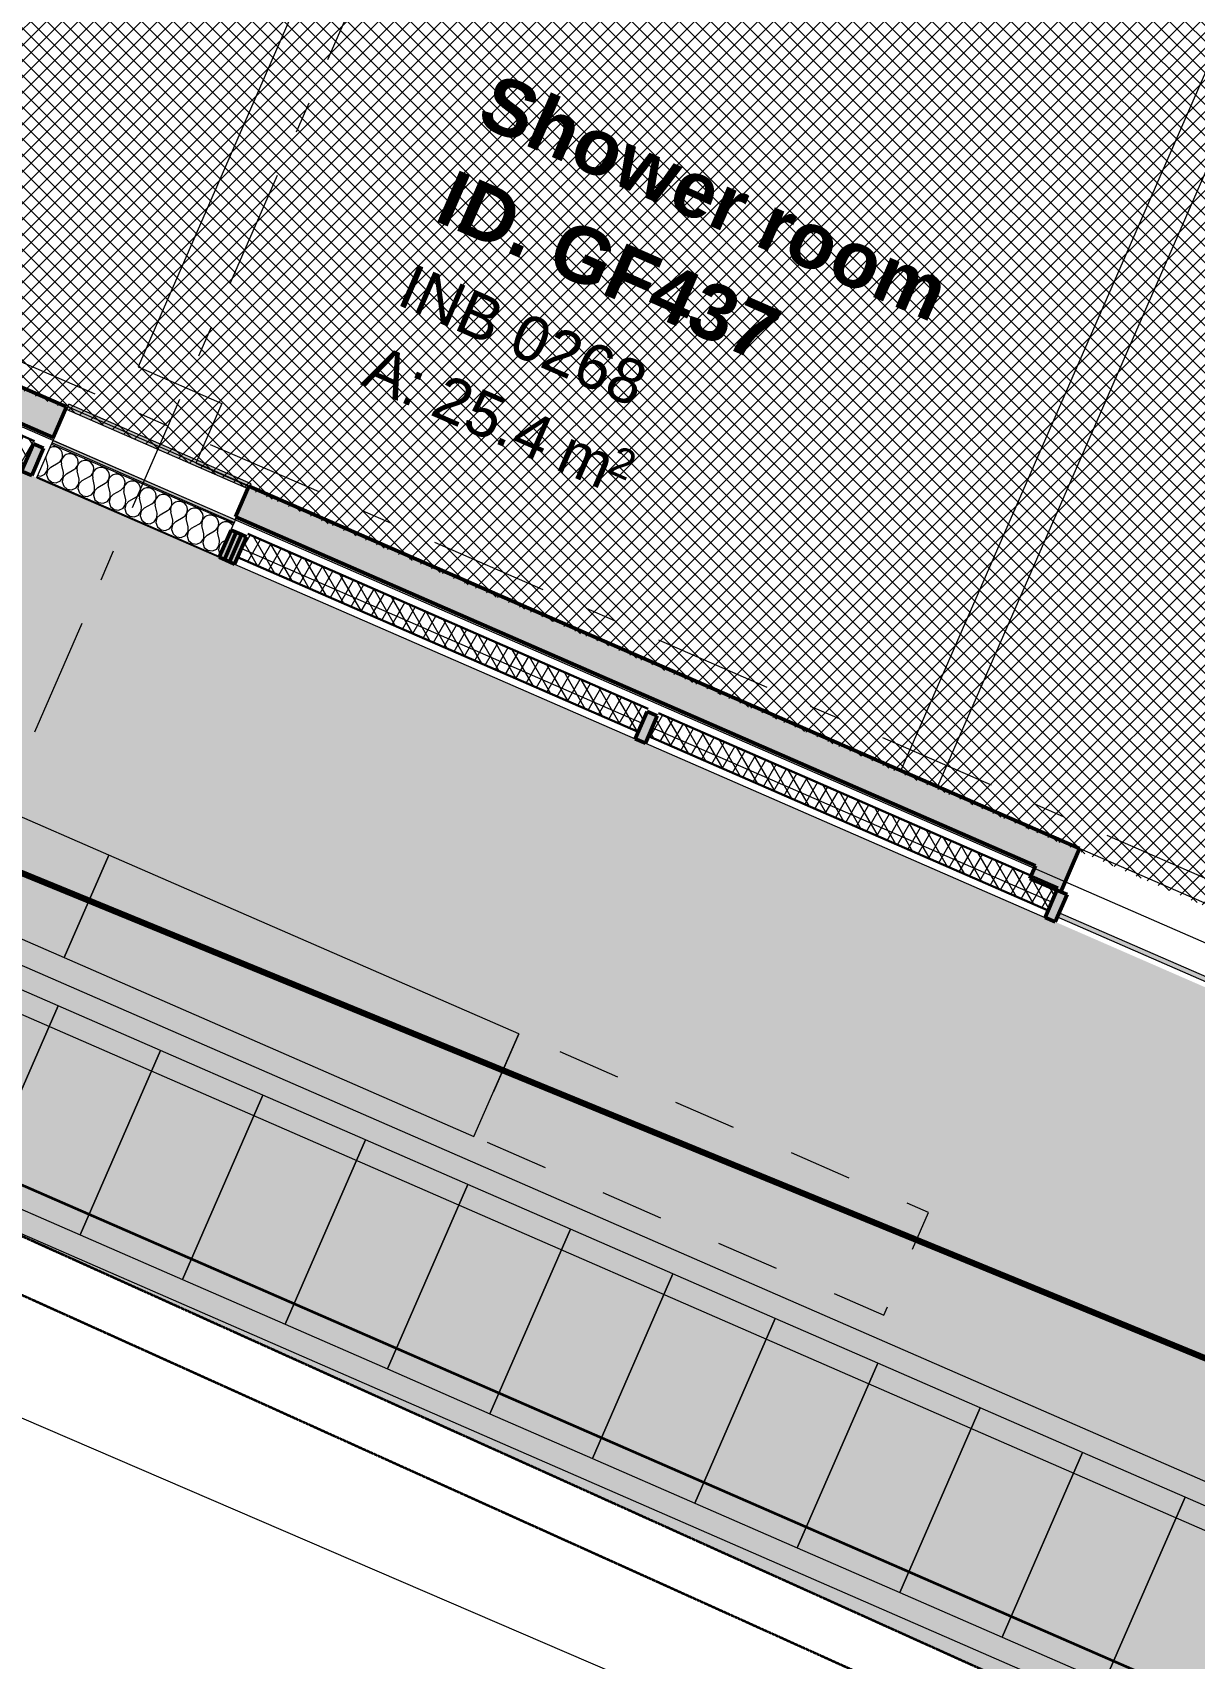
# Model space of a CAD drawing. Header units: millimetres. Extents: x -99530 to 1067232, y -97212 to 137997.
# Drawn here: x 52050 to 57248, y -28184 to -20911 of the extents above; entities that cross this region are included whole.
import ezdxf
from ezdxf.enums import TextEntityAlignment as Align

# ---------------------------------------------------------------- set-up
doc = ezdxf.new("R2010")
doc.units = ezdxf.units.MM
doc.header["$MEASUREMENT"] = 0
for name, pattern in [('Dashed', [564.444447, 282.222223, -282.222223]), ('Double Dashed', [1093.611073, 529.166651, -211.666656, 141.111112, -211.666656]), ('HIDDEN2', [0.375, 0.25, -0.125])]:
    doc.linetypes.add(name, pattern=pattern)
for name, color, linetype in [('A-15-MG_Structural_Grid', 7, 'Continuous'), ('A-20-M_Hard_Landscape', 7, 'Continuous'), ('New_A-05-M_Gross_Int_Siemens', 7, 'Continuous'), ('New_A-05-M_Gross_Int_WC_s', 7, 'Continuous'), ('New_A-15-MG_Structural_Grid', 7, 'Continuous'), ('New_A-20-M_Hard_Landscape', 7, 'Continuous'), ('New_A-25-M_Curtain_Wall', 7, 'Continuous'), ('New_A-25-M_Wall_Ext', 7, 'Continuous'), ('New_A-25-M_Wall_Int', 7, 'Continuous'), ('New_A-40-M_Soft_Landscaping_P2', 7, 'Continuous'), ('New_ArchiCAD Doors', 7, 'Continuous')]:
    doc.layers.add(name, color=color, linetype=linetype)
for name, color, linetype, lineweight, true_color in [('A-15-MG_Structural_Grid_Pen_No__163', 7, 'Continuous', 0, 0x750077), ('A-20-M_Hard_Landscape-Phase 1_Pen_No__211', 7, 'Continuous', 13, 0xebf6ff), ('A-20-M_Hard_Landscape-Phase 1_Pen_No__248', 7, 'Continuous', 158, 0xe8dc01), ('A-25-M_Wall_Int_Pen_No__102', 7, 'Continuous', 15, 0xcccccc), ('A-95-M-SFS_Edge_Pen_No__252', 7, 'Continuous', 13, 0xe8e8e8), ('New_A-05-M_Gross_Int_Siemens_Pen_No__74', 7, 'Continuous', 20, 0x606060), ('New_A-05-M_Gross_Int_WC_s_Pen_No__74', 7, 'Continuous', 20, 0x606060), ('New_A-20-M_Hard_Landscape-Phase 1_Pen_No__102', 7, 'Continuous', 15, 0xcccccc), ('New_A-20-M_Hard_Landscape_Pen_No__53', 7, 'Continuous', 35, 0x444444), ('New_A-25-M_Curtain_Wall_Pen_No__144', 7, 'Continuous', 0, 0xc8c8c8), ('New_A-25-M_Curtain_Wall_Pen_No__165', 7, 'Continuous', 0, 0x006060), ('New_A-25-M_Curtain_Wall_Pen_No__27', 7, 'Continuous', 50, 0x2a2a2a), ('New_A-25-M_Curtain_Wall_Pen_No__43', 7, 'Continuous', 30, 0x444444), ('New_A-25-M_Wall_Ext_Pen_No__107', 7, 'Continuous', 15, 0xa6a6a6), ('New_A-25-M_Wall_Ext_Pen_No__147', 7, 'Continuous', 0, 0x606060), ('New_A-25-M_Wall_Ext_Pen_No__63', 7, 'Continuous', 20, 0x606060), ('New_A-25-M_Wall_Int_Pen_No__27', 7, 'Continuous', 50, 0x2a2a2a), ('New_A-25-M_Wall_Int_Pen_No__81', 7, 'Continuous', 20, 0x6a6a6a), ('New_ArchiCAD Doors_Pen_No__103', 7, 'Continuous', 15, 0xa6a6a6), ('New_ArchiCAD Doors_Pen_No__23', 7, 'Continuous', 30, 0x2a2a2a)]:
    doc.layers.add(name, color=color, linetype=linetype, lineweight=lineweight, true_color=true_color)
for name, color, linetype, lineweight in [('A-20-M_Hard_Landscape-Phase 1_Pen_No__1', 7, 'Continuous', 13), ('A-20-M_Hard_Landscape-Phase 1_Pen_No__121', 255, 'Continuous', 0), ('A-20-M_Hard_Landscape-Phase 1_Pen_No__7', 7, 'Continuous', 35), ('A-20-M_Hard_Landscape_Pen_No__1', 7, 'Continuous', 13), ('New_A-15-MG_Structural_Grid_Pen_No__4', 7, 'Continuous', 20), ('New_A-20-M_Hard_Landscape-Phase 1_Pen_No__1', 7, 'Continuous', 13), ('New_A-25-M_Curtain_Wall_Pen_No__1', 7, 'Continuous', 13), ('New_A-25-M_Wall_Ext_Pen_No__1', 7, 'Continuous', 13), ('New_A-40-M_Soft_Landscaping_P2_Pen_No__150', 7, 'Continuous', 0), ('New_ArchiCAD Doors_Pen_No__1', 7, 'Continuous', 13), ('New_ArchiCAD Doors_Pen_No__3', 7, 'Continuous', 18), ('New_ArchiCAD Zone Stamps_Pen_No__9', 7, 'Continuous', 13)]:
    doc.layers.add(name, color=color, linetype=linetype, lineweight=lineweight)
doc.styles.add('GENERATED_STYLE_1', font='')
doc.styles.add('GENERATED_STYLE_3', font='')
doc.styles.add('GENERATED_STYLE_4', font='')
doc.styles.get('GENERATED_STYLE_1').set_extended_font_data('Arial', bold=True)
doc.styles.get('GENERATED_STYLE_3').set_extended_font_data('Arial')
doc.styles.get('GENERATED_STYLE_4').set_extended_font_data('Swis721 BT')
doc.linetypes.add('GAS_UNDERGROUND', pattern='A,0,[2,EC-MA-00-GF-DR-A-00361 Phase 2 Hub Ground Floor GA-S2-P191.Shx,S=1.746032,R=0,X=0,Y=0],-320,0', length=320)
pattern_1 = [(60, (0, 0), (-43.30127, 25), []), (120, (0, 0), (43.30127, 25), [])]

# ---------------------------------------------------------------- blocks, each defined once
blk = doc.blocks.new('Mesh_3_1', base_point=(47039.7, -26245.5))
at = {"layer": 'New_A-40-M_Soft_Landscaping_P2_Pen_No__150', "linetype": 'Continuous', "flags": 128}
blk.add_lwpolyline([(47039.7, -26245.5), (53914.5, -29243.2), (53116.2, -31074.1), (46241.3, -28076.4)], close=True, dxfattribs=at)
blk = doc.blocks.new('Shutter Rectangular 19')
at = {"layer": 'New_A-25-M_Wall_Ext_Pen_No__63', "linetype": 'Continuous'}
for p, q in [((1950, 75), (0, 75)), ((0, 75), (0, 0)), ((1950, 0), (1950, 75)), ((0, 0), (1950, 0))]:
    blk.add_line(p, q, dxfattribs=at)
blk = doc.blocks.new('Shutter Rectangular 19_4')
at = {"layer": 'New_A-25-M_Wall_Ext_Pen_No__63', "linetype": 'Continuous'}
for p, q in [((1955, 75), (0, 75)), ((0, 75), (0, 0)), ((1955, 0), (1955, 75)), ((0, 0), (1955, 0))]:
    blk.add_line(p, q, dxfattribs=at)
blk = doc.blocks.new('HOT Mechanical Servicing Training_INB 0211_22_1', base_point=(60194, -22304.3))
at = {"layer": 'New_A-05-M_Gross_Int_Siemens_Pen_No__74', "linetype": 'Continuous'}
for p, q in [((59645.1, -16148.2), (56097.9, -24283.1)), ((56097.9, -24283.1), (59782.7, -25889.8))]:
    blk.add_line(p, q, dxfattribs=at)
at = {"layer": 'New_ArchiCAD Zone Stamps_Pen_No__9'}
for tag, height, style, p in [('ROOM_NAME', 250, 'GENERATED_STYLE_1', (58024.9, -20162)), ('zoneNameLine2', 250, 'GENERATED_STYLE_1', (57836.5, -20594.1)), ('ROOM_NUMBER', 200, 'GENERATED_STYLE_3', (57648.1, -21014.8)), ('measuredAreaCode', 200, 'GENERATED_STYLE_3', (57491, -21374.9)), ('ROOM_HOLES_PRM', 200, 'GENERATED_STYLE_3', (57798.4, -21509)), ('DUMMY_649', 200, 'GENERATED_STYLE_3', (58287.8, -21722.4)), ('DUMMY_650', 133.3, 'GENERATED_STYLE_3', (58567.1, -21828.9))]:
    blk.add_attdef(tag, text='', height=height, rotation=336.44041, dxfattribs=dict(at, style=style)).set_placement(p, align=Align.TOP_LEFT)
blk = doc.blocks.new('Shower room_INB 0268_25_1', base_point=(54672.6, -22521.9))
at = {"layer": 'New_A-05-M_Gross_Int_WC_s_Pen_No__74', "linetype": 'Continuous'}
for p, q in [((53417.4, -20354.1), (52522.2, -22407)), ((55934.6, -24213.5), (57476.1, -20678.3)), ((52522.2, -22407), (52896.8, -22570.4)), ((52896.8, -22570.4), (52780.1, -22838)), ((52780.1, -22838), (55934.6, -24213.5))]:
    blk.add_line(p, q, dxfattribs=at)
at = {"layer": 'New_ArchiCAD Zone Stamps_Pen_No__9'}
for tag, height, style, p in [('ROOM_NAME', 250, 'GENERATED_STYLE_1', (54127.8, -21087.9)), ('zoneNameLine2', 250, 'GENERATED_STYLE_1', (53939.4, -21520)), ('ROOM_NUMBER', 200, 'GENERATED_STYLE_3', (53751, -21940.7)), ('measuredAreaCode', 200, 'GENERATED_STYLE_3', (53594, -22300.8)), ('DUMMY_649', 200, 'GENERATED_STYLE_3', (53901.4, -22434.8)), ('DUMMY_650', 200, 'GENERATED_STYLE_3', (54390.7, -22648.2)), ('DUMMY_651', 133.3, 'GENERATED_STYLE_3', (54670, -22754.8))]:
    blk.add_attdef(tag, text='', height=height, rotation=336.44041, dxfattribs=dict(at, style=style)).set_placement(p, align=Align.TOP_LEFT)
blk = doc.blocks.new('Mesh_11_1', base_point=(38476.3, -27090.5))
at = {"layer": 'New_A-20-M_Hard_Landscape_Pen_No__53', "linetype": 'Continuous', "flags": 128}
blk.add_lwpolyline([(38476.3, -27090.5), (40855.5, -28127.9), (42533.2, -24280.4), (53914.5, -29243.2), (51117.7, -35657.3), (53409.3, -36656.6), (56206.1, -30242.5), (63081, -33240.3), (59936.1, -40452.4, 0.120293), (62768.8, -40737.8, 0.15737), (66086.8, -39130, 0.078126), (67217.3, -37647.5), (69310.3, -32902.5), (61088.4, -29317.3), (60827.6, -29915.3), (42605.5, -21969.6), (42885.3, -21327.9), (48200.1, -23645.4), (49082.7, -21621.3), (41987.2, -18527.4), (41187.8, -20360.7), (40975.7, -20847.2), (41163.1, -20928.9)], format="xyb", close=True, dxfattribs=at)
blk = doc.blocks.new('Curtain Wall_3_1')
at = {"layer": 'New_A-25-M_Curtain_Wall', "linetype": 'Continuous', "lineweight": 0, "true_color": 0x000000}
h = blk.add_hatch(dxfattribs=at)
h.set_pattern_fill('Batt_Insulation_0001', color=178, style=0, pattern_type=2)
h.set_pattern_definition(pattern_1)
h.paths.add_polyline_path([(52967.4, -23257.8), (54759.4, -24039.2), (54804.6, -23935.7), (53012.5, -23154.2)])
h = blk.add_hatch(dxfattribs=at)
h.set_pattern_fill('Batt_Insulation_0001', color=178, style=0, pattern_type=2)
h.set_pattern_definition(pattern_1)
h.paths.add_polyline_path([(54805.2, -24059.2), (56592.7, -24838.6), (56637.9, -24735.1), (54850.4, -23955.6)])
at = {"layer": 'New_A-25-M_Curtain_Wall_Pen_No__144', "linetype": 'Continuous'}
for points in [[(52885.2, -23258.5), (52931.1, -23278.5), (52984.2, -23156.6), (52938.4, -23136.6)], [(52954, -23288.5), (53007.1, -23166.6), (52961.3, -23146.6), (52908.1, -23268.5)], [(54791.8, -24089.9), (54845, -23968), (54799.2, -23948), (54746, -24069.9)], [(56625.1, -24889.3), (56678.3, -24767.4), (56632.5, -24747.4), (56579.3, -24869.3)], [(58458.4, -25688.7), (58511.6, -25566.8), (58465.7, -25546.8), (58412.6, -25668.8)], [(59379.6, -26090.4), (59432.8, -25968.5), (59387, -25948.5), (59333.8, -26070.5)], [(59402.6, -26100.4), (59455.7, -25978.5), (59409.9, -25958.5), (59356.7, -26080.4)]]:
    blk.add_hatch(color=256, dxfattribs=at).paths.add_polyline_path(points)
at = {"layer": 'New_A-25-M_Curtain_Wall_Pen_No__165', "linetype": 'Continuous', "lineweight": 0, "true_color": 0x001818}
for points in [[(52913.1, -23244.5), (52922.3, -23248.5), (52930.3, -23230.2), (52921.1, -23226.2)], [(56630.1, -24865.3), (58426.8, -25648.8), (58434.8, -25630.4), (56638.1, -24847)], [(59356, -26032.1), (58471.4, -25646.4), (58463.4, -25664.7), (59348, -26050.5)], [(59401.8, -26052.1), (59392.7, -26048.1), (59384.7, -26066.4), (59393.8, -26070.4)]]:
    blk.add_hatch(color=168, dxfattribs=at).paths.add_polyline_path(points)
at = {"layer": 'New_A-25-M_Curtain_Wall_Pen_No__1', "linetype": 'Continuous'}
for p, q in [((52921.1, -23226.2), (52913.1, -23244.5)), ((52913.1, -23244.5), (52922.3, -23248.5)), ((52930.3, -23230.2), (52921.1, -23226.2)), ((52922.3, -23248.5), (52930.3, -23230.2)), ((56638.1, -24847), (56630.1, -24865.3)), ((56630.1, -24865.3), (58426.8, -25648.8)), ((58434.8, -25630.4), (56638.1, -24847)), ((58426.8, -25648.8), (58434.8, -25630.4)), ((58471.4, -25646.4), (58463.4, -25664.7)), ((58463.4, -25664.7), (59348, -26050.5)), ((59356, -26032.1), (58471.4, -25646.4)), ((59348, -26050.5), (59356, -26032.1)), ((59392.7, -26048.1), (59384.7, -26066.4)), ((59384.7, -26066.4), (59393.8, -26070.4)), ((59401.8, -26052.1), (59392.7, -26048.1)), ((59393.8, -26070.4), (59401.8, -26052.1))]:
    blk.add_line(p, q, dxfattribs=at)
at = {"layer": 'New_A-25-M_Curtain_Wall_Pen_No__27', "linetype": 'Continuous'}
for p, q in [((52938.4, -23136.6), (52885.2, -23258.5)), ((52961.3, -23146.6), (52908.1, -23268.5)), ((52931.1, -23278.5), (52984.2, -23156.6)), ((52984.2, -23156.6), (52938.4, -23136.6)), ((52954, -23288.5), (53007.1, -23166.6)), ((53007.1, -23166.6), (52961.3, -23146.6)), ((52885.2, -23258.5), (52931.1, -23278.5)), ((52908.1, -23268.5), (52954, -23288.5)), ((54799.2, -23948), (54746, -24069.9)), ((54791.8, -24089.9), (54845, -23968)), ((54845, -23968), (54799.2, -23948)), ((54746, -24069.9), (54791.8, -24089.9)), ((56632.5, -24747.4), (56579.3, -24869.3)), ((56625.1, -24889.3), (56678.3, -24767.4)), ((56678.3, -24767.4), (56632.5, -24747.4)), ((56579.3, -24869.3), (56625.1, -24889.3)), ((58465.7, -25546.8), (58412.6, -25668.8)), ((58458.4, -25688.7), (58511.6, -25566.8)), ((58511.6, -25566.8), (58465.7, -25546.8)), ((58412.6, -25668.8), (58458.4, -25688.7)), ((59387, -25948.5), (59333.8, -26070.5)), ((59409.9, -25958.5), (59356.7, -26080.4)), ((59432.8, -25968.5), (59387, -25948.5)), ((59455.7, -25978.5), (59409.9, -25958.5)), ((59379.6, -26090.4), (59432.8, -25968.5)), ((59402.6, -26100.4), (59455.7, -25978.5)), ((59333.8, -26070.5), (59379.6, -26090.4)), ((59356.7, -26080.4), (59402.6, -26100.4))]:
    blk.add_line(p, q, dxfattribs=at)
at = {"layer": 'New_A-25-M_Curtain_Wall_Pen_No__43', "linetype": 'Continuous'}
for p, q in [((53012.5, -23154.2), (54804.6, -23935.7)), ((54759.4, -24039.2), (52967.4, -23257.8)), ((54850.4, -23955.6), (56637.9, -24735.1)), ((56592.7, -24838.6), (54805.2, -24059.2))]:
    blk.add_line(p, q, dxfattribs=at)
blk = doc.blocks.new('Curtain Wall_4_1')
at = {"layer": 'New_A-25-M_Curtain_Wall', "linetype": 'Continuous', "lineweight": 0, "true_color": 0x000000}
h = blk.add_hatch(dxfattribs=at)
h.set_pattern_fill('Batt_Insulation_0001', color=178, style=0, pattern_type=2)
h.set_pattern_definition(pattern_1)
h.paths.add_polyline_path([(48833.3, -21455.2), (50021.3, -21973.2), (50066.4, -21869.6), (48878.5, -21351.6)])
h = blk.add_hatch(dxfattribs=at)
h.set_pattern_fill('Batt_Insulation_0001', color=178, style=0, pattern_type=2)
h.set_pattern_definition(pattern_1)
h.paths.add_polyline_path([(50067.1, -21993.2), (52014, -22842.1), (52059.2, -22738.5), (50112.3, -21889.6)])
at = {"layer": 'New_A-25-M_Curtain_Wall_Pen_No__144', "linetype": 'Continuous'}
for points in [[(46070, -20286.8), (46123.1, -20164.8), (46077.3, -20144.9), (46024.1, -20266.8)], [(48819.9, -21485.9), (48873.1, -21364), (48827.2, -21344), (48774.1, -21465.9)], [(50053.7, -22023.9), (50106.9, -21902), (50061, -21882), (50007.9, -22003.9)], [(52046.5, -22892.8), (52099.7, -22770.9), (52053.8, -22750.9), (52000.7, -22872.8)]]:
    blk.add_hatch(color=256, dxfattribs=at).paths.add_polyline_path(points)
at = {"layer": 'New_ArchiCAD Doors_Pen_No__103', "linetype": 'Continuous'}
for points in [[(46105.3, -20205.6), (46146.6, -20223.6), (46124.6, -20274), (46083.4, -20256.1)], [(48787.5, -21435.2), (48746.2, -21417.2), (48768.2, -21366.8), (48809.4, -21384.8)]]:
    blk.add_hatch(color=256, dxfattribs=at).paths.add_polyline_path(points)
at = {"layer": 'New_A-25-M_Curtain_Wall_Pen_No__27', "linetype": 'Continuous'}
for p, q in [((46077.3, -20144.9), (46024.1, -20266.8)), ((46123.1, -20164.8), (46077.3, -20144.9)), ((46070, -20286.8), (46123.1, -20164.8)), ((46024.1, -20266.8), (46070, -20286.8)), ((48827.2, -21344), (48774.1, -21465.9)), ((48819.9, -21485.9), (48873.1, -21364)), ((48873.1, -21364), (48827.2, -21344)), ((48774.1, -21465.9), (48819.9, -21485.9)), ((50061, -21882), (50007.9, -22003.9)), ((50106.9, -21902), (50061, -21882)), ((50053.7, -22023.9), (50106.9, -21902)), ((50007.9, -22003.9), (50053.7, -22023.9)), ((52053.8, -22750.9), (52000.7, -22872.8)), ((52099.7, -22770.9), (52053.8, -22750.9)), ((52046.5, -22892.8), (52099.7, -22770.9)), ((52000.7, -22872.8), (52046.5, -22892.8))]:
    blk.add_line(p, q, dxfattribs=at)
at = {"layer": 'New_A-25-M_Curtain_Wall_Pen_No__43', "linetype": 'Continuous'}
for p, q in [((48878.5, -21351.6), (50066.4, -21869.6)), ((50021.3, -21973.2), (48833.3, -21455.2)), ((50112.3, -21889.6), (52059.2, -22738.5)), ((52014, -22842.1), (50067.1, -21993.2))]:
    blk.add_line(p, q, dxfattribs=at)
at = {"layer": 'New_ArchiCAD Doors_Pen_No__23', "linetype": 'Continuous'}
for p, q in [((46083.4, -20256.1), (46105.3, -20205.6)), ((46105.3, -20205.6), (46146.6, -20223.6)), ((46124.6, -20274), (45553, -21584.8)), ((46124.6, -20274), (46083.4, -20256.1)), ((46146.6, -20223.6), (46124.6, -20274)), ((48746.2, -21417.2), (46124.6, -20274)), ((46146.6, -20223.6), (48768.2, -21366.8)), ((48746.2, -21417.2), (48768.2, -21366.8)), ((48768.2, -21366.8), (48809.4, -21384.8)), ((48746.2, -21417.2), (48174.6, -22728)), ((48787.5, -21435.2), (48746.2, -21417.2)), ((48809.4, -21384.8), (48787.5, -21435.2))]:
    blk.add_line(p, q, dxfattribs=at)
at = {"layer": 'New_ArchiCAD Doors_Pen_No__3', "linetype": 'Continuous'}
for centre, start, end in [((46124.6, -20274), 246.44043, 336.44043), ((48746.2, -21417.2), 156.44043, 246.44043)]:
    blk.add_arc(centre, 1430, start, end, dxfattribs=at)
blk = doc.blocks.new('Wall_36_1', base_point=(53018.3, -22940.2))
at = {"layer": 'New_A-25-M_Wall_Int_Pen_No__81', "linetype": 'Continuous', "lineweight": 0, "true_color": 0x353535}
blk.add_hatch(color=250, dxfattribs=at).paths.add_polyline_path([(52958.4, -23077.7), (56536.8, -24638.1), (56734.3, -24560.6), (53018.3, -22940.2)])
at = {"layer": 'New_A-25-M_Wall_Int_Pen_No__27', "linetype": 'Continuous', "flags": 128}
for points in [[(53018.3, -22940.2), (52958.4, -23077.7)], [(56734.3, -24560.6), (53018.3, -22940.2)], [(52958.4, -23077.7), (56536.8, -24638.1)]]:
    blk.add_lwpolyline(points, dxfattribs=at)
blk = doc.blocks.new('Wall_37_1', base_point=(52201.9, -22585.8))
at = {"layer": 'New_A-25-M_Wall_Int_Pen_No__81', "linetype": 'Continuous', "lineweight": 0, "true_color": 0x353535}
blk.add_hatch(color=250, dxfattribs=at).paths.add_polyline_path([(52201.9, -22585.8), (48957.2, -21171), (49034.7, -21368.5), (52141.9, -22723.3)])
at = {"layer": 'New_A-25-M_Wall_Int_Pen_No__27', "linetype": 'Continuous', "flags": 128}
for points in [[(52201.9, -22585.8), (48957.2, -21171)], [(49034.7, -21368.5), (52141.9, -22723.3)], [(52141.9, -22723.3), (52201.9, -22585.8)]]:
    blk.add_lwpolyline(points, dxfattribs=at)
blk = doc.blocks.new('Wall_41_1', base_point=(56649.5, -24754.9))
at = {"layer": 'New_A-25-M_Wall_Int_Pen_No__81', "linetype": 'Continuous', "lineweight": 0, "true_color": 0x353535}
blk.add_hatch(color=250, dxfattribs=at).paths.add_polyline_path([(56649.5, -24754.9), (56734.3, -24560.6), (56536.8, -24638.1), (56512, -24694.9)])
at = {"layer": 'New_A-25-M_Wall_Int_Pen_No__27', "linetype": 'Continuous', "flags": 128}
for points in [[(56649.5, -24754.9), (56734.3, -24560.6)], [(56536.8, -24638.1), (56512, -24694.9)], [(56512, -24694.9), (56649.5, -24754.9)]]:
    blk.add_lwpolyline(points, dxfattribs=at)
blk = doc.blocks.new('*X283')
at = {"layer": 'New_A-25-M_Wall_Ext_Pen_No__107', "linetype": 'Continuous'}
for p, q in [((52109.5, -22810.8), (52109.6, -22811.5)), ((52118.4, -22848.6), (52109.6, -22811.5)), ((52131.2, -22768), (52127.1, -22770.5)), ((52141.3, -22765), (52131.2, -22768)), ((52132.3, -22854.7), (52165.5, -22835.9)), ((52151.8, -22765), (52141.3, -22765)), ((52161.9, -22767.8), (52151.8, -22765)), ((52170.8, -22773.3), (52161.9, -22767.8)), ((52165.5, -22835.9), (52173.8, -22829.5)), ((52178, -22781.1), (52170.8, -22773.3)), ((52173.8, -22829.5), (52180.1, -22821.1)), ((52182.7, -22790.4), (52178, -22781.1)), ((52180.4, -22821.2), (52178.4, -22831.5)), ((52178.4, -22831.5), (52179.4, -22842)), ((52180.1, -22821.1), (52183.8, -22811.2)), ((52185, -22811.8), (52180.4, -22821.2)), ((52184.7, -22800.8), (52182.7, -22790.4)), ((52183.8, -22811.2), (52184.7, -22800.8)), ((52192.1, -22804), (52185, -22811.8)), ((52201, -22798.4), (52192.1, -22804)), ((52211.1, -22795.5), (52201, -22798.4)), ((52221.6, -22795.5), (52211.1, -22795.5)), ((52231.7, -22798.3), (52221.6, -22795.5)), ((52240.7, -22803.8), (52231.7, -22798.3)), ((52247.8, -22811.5), (52240.7, -22803.8)), ((52252.5, -22820.9), (52247.8, -22811.5)), ((52254.5, -22831.2), (52252.5, -22820.9)), ((52253.6, -22841.7), (52254.5, -22831.2)), ((52261.9, -22834.4), (52254.9, -22842.2)), ((52270.8, -22828.9), (52261.9, -22834.4)), ((52280.9, -22826), (52270.8, -22828.9)), ((52291.4, -22825.9), (52280.9, -22826)), ((52301.6, -22828.7), (52291.4, -22825.9)), ((52310.5, -22834.2), (52301.6, -22828.7)), ((52317.6, -22842), (52310.5, -22834.2)), ((52073.6, -22893.3), (52086.7, -22895.1)), ((52086.7, -22895.1), (52105.7, -22886.6)), ((52105.7, -22886.6), (52117.4, -22869.4)), ((52117.7, -22869.5), (52113.1, -22889.8)), ((52113.1, -22889.8), (52119.8, -22909.5)), ((52117.4, -22869.4), (52118.4, -22848.6)), ((52132.3, -22854.7), (52117.7, -22869.5)), ((52119.8, -22909.5), (52135.9, -22922.7)), ((52175.5, -22917.1), (52187.3, -22899.8)), ((52188.2, -22879.1), (52179.4, -22842)), ((52187.6, -22900), (52182.9, -22920.3)), ((52187.3, -22899.8), (52188.2, -22879.1)), ((52202.2, -22885.1), (52187.6, -22900)), ((52202.2, -22885.1), (52235.3, -22866.3)), ((52235.3, -22866.3), (52243.6, -22859.9)), ((52243.6, -22859.9), (52249.9, -22851.5)), ((52250.2, -22851.6), (52248.3, -22862)), ((52248.3, -22862), (52249.3, -22872.4)), ((52258, -22909.5), (52249.3, -22872.4)), ((52249.9, -22851.5), (52253.6, -22841.7)), ((52254.9, -22842.2), (52250.2, -22851.6)), ((52257.1, -22930.3), (52258, -22909.5)), ((52272, -22915.6), (52305.1, -22896.8)), ((52305.1, -22896.8), (52313.5, -22890.4)), ((52313.5, -22890.4), (52319.7, -22882)), ((52322.4, -22851.3), (52317.6, -22842)), ((52320, -22882.1), (52318.1, -22892.4)), ((52318.1, -22892.4), (52319.1, -22902.9)), ((52327.9, -22940), (52319.1, -22902.9)), ((52319.7, -22882), (52323.5, -22872.1)), ((52324.7, -22872.7), (52320, -22882.1)), ((52324.4, -22861.7), (52322.4, -22851.3)), ((52323.5, -22872.1), (52324.4, -22861.7)), ((52331.8, -22864.9), (52324.7, -22872.7)), ((52340.7, -22859.3), (52331.8, -22864.9)), ((52350.8, -22856.4), (52340.7, -22859.3)), ((52361.3, -22856.4), (52350.8, -22856.4)), ((52371.4, -22859.2), (52361.3, -22856.4)), ((52380.4, -22864.7), (52371.4, -22859.2)), ((52387.5, -22872.4), (52380.4, -22864.7)), ((52392.2, -22881.8), (52387.5, -22872.4)), ((52389.6, -22912.4), (52393.3, -22902.6)), ((52394.5, -22903.1), (52389.9, -22912.5)), ((52394.2, -22892.1), (52392.2, -22881.8)), ((52393.3, -22902.6), (52394.2, -22892.1)), ((52401.6, -22895.3), (52394.5, -22903.1)), ((52410.5, -22889.8), (52401.6, -22895.3)), ((52420.6, -22886.9), (52410.5, -22889.8)), ((52431.1, -22886.8), (52420.6, -22886.9)), ((52441.2, -22889.6), (52431.1, -22886.8)), ((52450.2, -22895.1), (52441.2, -22889.6)), ((52457.3, -22902.9), (52450.2, -22895.1)), ((52462.1, -22912.3), (52457.3, -22902.9)), ((52135.9, -22922.7), (52156.5, -22925.5)), ((52156.5, -22925.5), (52175.5, -22917.1)), ((52182.9, -22920.3), (52189.7, -22940)), ((52189.7, -22940), (52205.7, -22953.2)), ((52205.7, -22953.2), (52226.4, -22956)), ((52226.4, -22956), (52245.4, -22947.5)), ((52245.4, -22947.5), (52257.1, -22930.3)), ((52257.4, -22930.4), (52252.8, -22950.7)), ((52252.8, -22950.7), (52259.5, -22970.4)), ((52272, -22915.6), (52257.4, -22930.4)), ((52259.5, -22970.4), (52275.6, -22983.6)), ((52296.2, -22986.4), (52315.2, -22978)), ((52315.2, -22978), (52326.9, -22960.8)), ((52327.2, -22960.9), (52322.6, -22981.2)), ((52322.6, -22981.2), (52329.3, -23000.9)), ((52326.9, -22960.8), (52327.9, -22940)), ((52341.8, -22946), (52327.2, -22960.9)), ((52341.8, -22946), (52375, -22927.2)), ((52375, -22927.2), (52383.3, -22920.8)), ((52383.3, -22920.8), (52389.6, -22912.4)), ((52389.9, -22912.5), (52388, -22922.9)), ((52388, -22922.9), (52388.9, -22933.3)), ((52397.7, -22970.4), (52388.9, -22933.3)), ((52396.8, -22991.2), (52397.7, -22970.4)), ((52411.7, -22976.5), (52397.1, -22991.3)), ((52411.7, -22976.5), (52444.8, -22957.7)), ((52444.8, -22957.7), (52453.2, -22951.3)), ((52453.2, -22951.3), (52459.4, -22942.9)), ((52459.7, -22943), (52457.8, -22953.3)), ((52457.8, -22953.3), (52458.8, -22963.8)), ((52467.6, -23000.9), (52458.8, -22963.8)), ((52459.4, -22942.9), (52463.2, -22933)), ((52464.4, -22933.6), (52459.7, -22943)), ((52464.1, -22922.6), (52462.1, -22912.3)), ((52463.2, -22933), (52464.1, -22922.6)), ((52471.4, -22925.8), (52464.4, -22933.6)), ((52480.3, -22920.2), (52471.4, -22925.8)), ((52490.4, -22917.3), (52480.3, -22920.2)), ((52501, -22917.3), (52490.4, -22917.3)), ((52511.1, -22920.1), (52501, -22917.3)), ((52520, -22925.6), (52511.1, -22920.1)), ((52514.7, -22988.2), (52523, -22981.8)), ((52527.2, -22933.3), (52520, -22925.6)), ((52523, -22981.8), (52529.3, -22973.3)), ((52531.9, -22942.7), (52527.2, -22933.3)), ((52529.5, -22973.4), (52527.6, -22983.8)), ((52529.3, -22973.3), (52533, -22963.5)), ((52534.2, -22964), (52529.5, -22973.4)), ((52533.9, -22953), (52531.9, -22942.7)), ((52533, -22963.5), (52533.9, -22953)), ((52541.3, -22956.2), (52534.2, -22964)), ((52550.2, -22950.7), (52541.3, -22956.2)), ((52560.3, -22947.8), (52550.2, -22950.7)), ((52570.8, -22947.7), (52560.3, -22947.8)), ((52580.9, -22950.6), (52570.8, -22947.7)), ((52589.9, -22956), (52580.9, -22950.6)), ((52597, -22963.8), (52589.9, -22956)), ((52601.7, -22973.2), (52597, -22963.8)), ((52603.7, -22983.5), (52601.7, -22973.2)), ((52620, -22981.1), (52611.1, -22986.7)), ((52630.1, -22978.2), (52620, -22981.1)), ((52640.6, -22978.2), (52630.1, -22978.2)), ((52650.8, -22981), (52640.6, -22978.2)), ((52659.7, -22986.5), (52650.8, -22981)), ((52275.6, -22983.6), (52296.2, -22986.4)), ((52329.3, -23000.9), (52345.4, -23014.1)), ((52345.4, -23014.1), (52366, -23016.9)), ((52366, -23016.9), (52385.1, -23008.4)), ((52385.1, -23008.4), (52396.8, -22991.2)), ((52397.1, -22991.3), (52392.4, -23011.6)), ((52392.4, -23011.6), (52399.2, -23031.3)), ((52399.2, -23031.3), (52415.3, -23044.6)), ((52415.3, -23044.6), (52435.9, -23047.3)), ((52435.9, -23047.3), (52454.9, -23038.9)), ((52454.9, -23038.9), (52466.6, -23021.7)), ((52466.9, -23021.8), (52462.3, -23042.1)), ((52462.3, -23042.1), (52469, -23061.8)), ((52466.6, -23021.7), (52467.6, -23000.9)), ((52481.5, -23007), (52466.9, -23021.8)), ((52481.5, -23007), (52514.7, -22988.2)), ((52524.7, -23069.3), (52536.5, -23052.1)), ((52527.6, -22983.8), (52528.6, -22994.2)), ((52537.4, -23031.3), (52528.6, -22994.2)), ((52536.7, -23052.2), (52532.1, -23072.5)), ((52536.5, -23052.1), (52537.4, -23031.3)), ((52551.4, -23037.4), (52536.7, -23052.2)), ((52551.4, -23037.4), (52584.5, -23018.6)), ((52584.5, -23018.6), (52592.8, -23012.2)), ((52592.8, -23012.2), (52599.1, -23003.8)), ((52599.4, -23003.9), (52597.5, -23014.2)), ((52597.5, -23014.2), (52598.5, -23024.7)), ((52607.2, -23061.8), (52598.5, -23024.7)), ((52599.1, -23003.8), (52602.8, -22993.9)), ((52604.1, -22994.5), (52599.4, -23003.9)), ((52602.8, -22993.9), (52603.7, -22983.5)), ((52611.1, -22986.7), (52604.1, -22994.5)), ((52621.2, -23067.9), (52654.3, -23049.1)), ((52654.3, -23049.1), (52662.7, -23042.7)), ((52666.8, -22994.2), (52659.7, -22986.5)), ((52662.7, -23042.7), (52668.9, -23034.2)), ((52671.6, -23003.6), (52666.8, -22994.2)), ((52669.2, -23034.4), (52667.3, -23044.7)), ((52667.3, -23044.7), (52668.3, -23055.2)), ((52677.1, -23092.2), (52668.3, -23055.2)), ((52668.9, -23034.2), (52672.7, -23024.4)), ((52673.9, -23024.9), (52669.2, -23034.4)), ((52673.6, -23013.9), (52671.6, -23003.6)), ((52672.7, -23024.4), (52673.6, -23013.9)), ((52680.9, -23017.1), (52673.9, -23024.9)), ((52689.9, -23011.6), (52680.9, -23017.1)), ((52700, -23008.7), (52689.9, -23011.6)), ((52710.5, -23008.6), (52700, -23008.7)), ((52720.6, -23011.5), (52710.5, -23008.6)), ((52729.6, -23017), (52720.6, -23011.5)), ((52736.7, -23024.7), (52729.6, -23017)), ((52741.4, -23034.1), (52736.7, -23024.7)), ((52738.8, -23064.7), (52742.5, -23054.9)), ((52743.7, -23055.4), (52739.1, -23064.8)), ((52743.4, -23044.4), (52741.4, -23034.1)), ((52742.5, -23054.9), (52743.4, -23044.4)), ((52750.8, -23047.6), (52743.7, -23055.4)), ((52759.7, -23042), (52750.8, -23047.6)), ((52769.8, -23039.1), (52759.7, -23042)), ((52780.3, -23039.1), (52769.8, -23039.1)), ((52790.4, -23041.9), (52780.3, -23039.1)), ((52799.4, -23047.4), (52790.4, -23041.9)), ((52806.5, -23055.1), (52799.4, -23047.4)), ((52811.3, -23064.5), (52806.5, -23055.1)), ((52469, -23061.8), (52485.1, -23075)), ((52485.1, -23075), (52505.7, -23077.8)), ((52505.7, -23077.8), (52524.7, -23069.3)), ((52532.1, -23072.5), (52538.8, -23092.2)), ((52538.8, -23092.2), (52554.9, -23105.5)), ((52554.9, -23105.5), (52575.6, -23108.3)), ((52575.6, -23108.3), (52594.6, -23099.8)), ((52594.6, -23099.8), (52606.3, -23082.6)), ((52606.6, -23082.7), (52602, -23103)), ((52602, -23103), (52608.7, -23122.7)), ((52606.3, -23082.6), (52607.2, -23061.8)), ((52621.2, -23067.9), (52606.6, -23082.7)), ((52608.7, -23122.7), (52624.8, -23135.9)), ((52664.4, -23130.2), (52676.1, -23113)), ((52676.4, -23113.1), (52671.8, -23133.4)), ((52676.1, -23113), (52677.1, -23092.2)), ((52691, -23098.3), (52676.4, -23113.1)), ((52691, -23098.3), (52724.2, -23079.5)), ((52724.2, -23079.5), (52732.5, -23073.1)), ((52732.5, -23073.1), (52738.8, -23064.7)), ((52739.1, -23064.8), (52737.2, -23075.1)), ((52737.2, -23075.1), (52738.1, -23085.6)), ((52746.9, -23122.7), (52738.1, -23085.6)), ((52746, -23143.5), (52746.9, -23122.7)), ((52760.9, -23128.8), (52794, -23110)), ((52794, -23110), (52802.4, -23103.6)), ((52802.4, -23103.6), (52808.6, -23095.1)), ((52808.9, -23095.3), (52807, -23105.6)), ((52807, -23105.6), (52808, -23116.1)), ((52816.8, -23153.1), (52808, -23116.1)), ((52808.6, -23095.1), (52812.4, -23085.3)), ((52813.6, -23085.8), (52808.9, -23095.3)), ((52813.3, -23074.8), (52811.3, -23064.5)), ((52812.4, -23085.3), (52813.3, -23074.8)), ((52820.6, -23078.1), (52813.6, -23085.8)), ((52829.5, -23072.5), (52820.6, -23078.1)), ((52839.6, -23069.6), (52829.5, -23072.5)), ((52850.2, -23069.5), (52839.6, -23069.6)), ((52860.3, -23072.4), (52850.2, -23069.5)), ((52869.2, -23077.9), (52860.3, -23072.4)), ((52876.4, -23085.6), (52869.2, -23077.9)), ((52872.2, -23134), (52878.5, -23125.6)), ((52881.1, -23095), (52876.4, -23085.6)), ((52878.7, -23125.7), (52876.8, -23136)), ((52878.5, -23125.6), (52882.2, -23115.8)), ((52883.4, -23116.3), (52878.7, -23125.7)), ((52883.1, -23105.3), (52881.1, -23095)), ((52882.2, -23115.8), (52883.1, -23105.3)), ((52890.5, -23108.5), (52883.4, -23116.3)), ((52899.4, -23102.9), (52890.5, -23108.5)), ((52909.5, -23100), (52899.4, -23102.9)), ((52920, -23100), (52909.5, -23100)), ((52930.1, -23102.8), (52920, -23100)), ((52939.1, -23108.3), (52930.1, -23102.8)), ((52946.2, -23116), (52939.1, -23108.3)), ((52946.8, -23117.3), (52946.2, -23116)), ((52624.8, -23135.9), (52645.4, -23138.7)), ((52645.4, -23138.7), (52664.4, -23130.2)), ((52671.8, -23133.4), (52678.5, -23153.1)), ((52678.5, -23153.1), (52694.6, -23166.4)), ((52694.6, -23166.4), (52715.2, -23169.2)), ((52715.2, -23169.2), (52734.3, -23160.7)), ((52734.3, -23160.7), (52746, -23143.5)), ((52746.3, -23143.6), (52741.6, -23163.9)), ((52741.6, -23163.9), (52748.4, -23183.6)), ((52760.9, -23128.8), (52746.3, -23143.6)), ((52748.4, -23183.6), (52764.5, -23196.8)), ((52764.5, -23196.8), (52785.1, -23199.6)), ((52785.1, -23199.6), (52804.1, -23191.1)), ((52804.1, -23191.1), (52815.8, -23173.9)), ((52816.1, -23174.1), (52811.5, -23194.4)), ((52811.5, -23194.4), (52818.2, -23214.1)), ((52815.8, -23173.9), (52816.8, -23153.1)), ((52830.7, -23159.2), (52816.1, -23174.1)), ((52830.7, -23159.2), (52863.9, -23140.4)), ((52863.9, -23140.4), (52872.2, -23134)), ((52876.8, -23136), (52877.8, -23146.5)), ((52886.6, -23183.6), (52877.8, -23146.5)), ((52885.7, -23204.4), (52886.6, -23183.6)), ((52900.6, -23189.7), (52885.9, -23204.5)), ((52900.6, -23189.7), (52920.1, -23178.6)), ((52818.2, -23214.1), (52834.3, -23227.3)), ((52834.3, -23227.3), (52854.9, -23230.1)), ((52854.9, -23230.1), (52873.9, -23221.6)), ((52873.9, -23221.6), (52885.7, -23204.4)), ((52885.9, -23204.5), (52881.3, -23224.8)), ((52881.3, -23224.8), (52888, -23244.5)), ((52888, -23244.5), (52890.5, -23246.5))]:
    blk.add_line(p, q, dxfattribs=at)
blk = doc.blocks.new('Simple Door Opening_7')
at = {"layer": 'New_ArchiCAD Doors_Pen_No__1', "linetype": 'Continuous'}
for p, q in [((-3310, -13), (-3310, 0)), ((3310, -13), (3310, 0)), ((-3310, -26), (-3310, -13)), ((-3310, -176), (-3310, -26)), ((3310, -26), (3310, -13)), ((3310, -176), (3310, -26)), ((-3310, -188), (-3310, -176)), ((-3310, -194), (-3310, -188)), ((-3310, -354), (-3310, -194)), ((3310, -188), (3310, -176)), ((3310, -194), (3310, -188)), ((3310, -354), (3310, -194)), ((-3310, -358.5), (-3310, -354)), ((3310, -358.5), (3310, -354))]:
    blk.add_line(p, q, dxfattribs=at)
blk = doc.blocks.new('Simple Door Opening_8')
at = {"layer": 'New_ArchiCAD Doors_Pen_No__1', "linetype": 'Continuous'}
for p, q in [((-3548.5, 0), (-3548.5, -4.5)), ((3548.5, 0), (3548.5, -4.5)), ((-3548.5, -4.5), (-3548.5, -164.5)), ((3548.5, -4.5), (3548.5, -164.5)), ((-3548.5, -164.5), (-3548.5, -170.5)), ((-3548.5, -170.5), (-3548.5, -182.5)), ((-3548.5, -182.5), (-3548.5, -332.5)), ((3548.5, -164.5), (3548.5, -170.5)), ((3548.5, -170.5), (3548.5, -182.5)), ((3548.5, -182.5), (3548.5, -332.5)), ((-3548.5, -332.5), (-3548.5, -345.5)), ((-3548.5, -345.5), (-3548.5, -358.5)), ((3548.5, -332.5), (3548.5, -345.5)), ((3548.5, -345.5), (3548.5, -358.5))]:
    blk.add_line(p, q, dxfattribs=at)
blk = doc.blocks.new('Wall_45_1', base_point=(45185.4, -19901))
at = {"layer": 'New_A-25-M_Wall_Ext', "linetype": 'Continuous', "lineweight": 0, "true_color": 0x000000}
h = blk.add_hatch(dxfattribs=at)
h.set_pattern_fill('Plaster_0001', color=178, style=0, pattern_type=2)
h.set_pattern_definition([(0, (0, 0), (0, 173.2051), [0, -100]), (0, (50, 86.6), (0, 173.2051), [0, -100])])
h.paths.add_polyline_path([(52069.4, -22902.8), (52885.2, -23258.5), (52887, -23254.4), (52071.2, -22898.7)])
at = {"layer": 'New_A-25-M_Wall_Ext_Pen_No__107', "linetype": 'Continuous'}
for points in [[(53023.3, -22941.8), (52207.5, -22586.1), (52202.3, -22598), (53018.1, -22953.8)], [(53028.5, -22929.9), (52212.7, -22574.2), (52207.5, -22586.1), (53023.3, -22941.8)]]:
    blk.add_hatch(color=256, dxfattribs=at).paths.add_polyline_path(points)
at = {"layer": 'New_A-25-M_Wall_Ext_Pen_No__147', "linetype": 'Continuous'}
blk.add_hatch(color=256, dxfattribs=at).paths.add_polyline_path([(52137.6, -22746.5), (52953.4, -23102.3), (52958.2, -23091.3), (52142.4, -22735.5)])
at = {"layer": 'New_A-25-M_Wall_Ext_Pen_No__1', "linetype": 'Continuous'}
for p, q in [((53018.1, -22953.8), (52202.3, -22598)), ((53023.3, -22941.8), (52207.5, -22586.1)), ((52135.2, -22752), (52951, -23107.8)), ((52137.6, -22746.5), (52953.4, -23102.3)), ((52142.4, -22735.5), (52958.2, -23091.3)), ((52071.2, -22898.7), (52887, -23254.4))]:
    blk.add_line(p, q, dxfattribs=at)
at = {"layer": 'New_A-25-M_Wall_Ext_Pen_No__1', "linetype": 'Continuous', "flags": 128}
for points in [[(53028.5, -22929.9), (52212.7, -22574.2)], [(52069.4, -22902.8), (52885.2, -23258.5)]]:
    blk.add_lwpolyline(points, dxfattribs=at)
at = {"layer": 'New_A-25-M_Wall_Ext', "color": 250, "lineweight": 50, "true_color": 0x2a2a2a}
blk.add_blockref('*X283', (0, 0), dxfattribs=at)
at = {"layer": 'New_ArchiCAD Doors', "color": 251, "linetype": 'Continuous', "lineweight": 20, "true_color": 0x606060, "zscale": 1000}
for name, p, rotation in [('Simple Door Opening_7', (49178.6, -21251.2), 336.4404150702431), ('Simple Door Opening_8', (56137.9, -24676.9), 156.4404150702431)]:
    blk.add_blockref(name, p, dxfattribs=dict(at, rotation=rotation))
blk = doc.blocks.new('Standard grid marker_3')
at = {"layer": 'A-15-MG_Structural_Grid_Pen_No__163', "linetype": 'Double Dashed'}
blk.add_line((1000, 0), (74254.8, 0), dxfattribs=at)
at = {"layer": 'A-15-MG_Structural_Grid_Pen_No__163', "style": 'GENERATED_STYLE_4'}
for tag, p in [('AC_MarkerText_1_0', (-500, 43.4)), ('AC_MarkerText_1_1', (75754.8, 43.4))]:
    blk.add_attdef(tag, text='', height=350, rotation=360, dxfattribs=at).set_placement(p, align=Align.MIDDLE_CENTER)
blk = doc.blocks.new('Standard grid marker_4')
at = {"layer": 'New_A-15-MG_Structural_Grid_Pen_No__4', "linetype": 'Double Dashed'}
blk.add_line((944.1, 0), (29781.8, 0), dxfattribs=at)
at = {"layer": 'New_A-15-MG_Structural_Grid_Pen_No__4', "style": 'GENERATED_STYLE_4'}
for tag, p in [('AC_MarkerText_1_0', (-500, 41.2)), ('AC_MarkerText_1_1', (31226, 41.2))]:
    blk.add_attdef(tag, text='', height=350, rotation=90, dxfattribs=at).set_placement(p, align=Align.MIDDLE_CENTER)
blk = doc.blocks.new('Line_8_1', base_point=(47778.1, -25292))
at = {"layer": 'A-20-M_Hard_Landscape_Pen_No__1', "linetype": 'Continuous'}
blk.add_line((47778.1, -25292), (68651.9, -34270), dxfattribs=at)

msp = doc.modelspace()

# ---------------------------------------------------------------- hatches: boundary and pattern name
at = {"layer": 'A-20-M_Hard_Landscape-Phase 1_Pen_No__121', "linetype": 'Continuous'}
for points in [[(52164.3, -25264.9), (51706, -25065.1), (51346.2, -25890), (51804.5, -26089.9)], [(52622.6, -25464.8), (52164.3, -25264.9), (51804.5, -26089.9), (52262.9, -26289.7)], [(53080.9, -25664.6), (52622.6, -25464.8), (52262.9, -26289.7), (52721.2, -26489.6)], [(53539.2, -25864.5), (53080.9, -25664.6), (52721.2, -26489.6), (53179.5, -26689.5)], [(53997.6, -26064.3), (53539.2, -25864.5), (53179.5, -26689.5), (53637.8, -26889.3)], [(54455.9, -26264.2), (53997.6, -26064.3), (53637.8, -26889.3), (54096.2, -27089.2)], [(54914.2, -26464), (54455.9, -26264.2), (54096.2, -27089.2), (54554.5, -27289)], [(55372.5, -26663.9), (54914.2, -26464), (54554.5, -27289), (55012.8, -27488.9)], [(55830.9, -26863.7), (55372.5, -26663.9), (55012.8, -27488.9), (55471.1, -27688.7)], [(56289.2, -27063.6), (55830.9, -26863.7), (55471.1, -27688.7), (55929.4, -27888.6)], [(56747.5, -27263.4), (56289.2, -27063.6), (55929.4, -27888.6), (56387.8, -28088.4)], [(57205.8, -27463.3), (56747.5, -27263.4), (56387.8, -28088.4), (56846.1, -28288.3)], [(57664.1, -27663.1), (57205.8, -27463.3), (56846.1, -28288.3), (57304.4, -28488.1)]]:
    msp.add_hatch(color=256, dxfattribs=at).paths.add_polyline_path(points)
at = {"layer": 'A-20-M_Hard_Landscape-Phase 1_Pen_No__211', "linetype": 'Continuous'}
for points in [[(42965.3, -21144.6), (42885.3, -21327.9), (60465.8, -28993.9), (61356, -26952.2), (61172.7, -26872.3), (60362.4, -28730.6)], [(42525.6, -22152.9), (42708.9, -22232.8), (60931, -30178.6), (61011, -29995.3), (62181, -27312), (61997.7, -27232), (60827.6, -29915.3), (42605.5, -21969.6)]]:
    msp.add_hatch(color=256, dxfattribs=at).paths.add_polyline_path(points)
at = {"layer": 'A-25-M_Wall_Int_Pen_No__102', "linetype": 'Continuous'}
h = msp.add_hatch(dxfattribs=at)
h.set_pattern_fill('Grid_5x5_Diagonal_0001', color=256, style=0, pattern_type=2)
h.set_pattern_definition([(45, (0, 0), (-35.35534, 35.35534), []), (135, (0, 0), (35.35534, 35.35534), [])])
h.paths.add_polyline_path([(44768.3, -19356.4), (49530.7, -8434.9), (28562.4, 708.3), (33140, 11206.2), (74273.5, -6730.2), (64933.5, -28149.5)])
at = {"layer": 'New_A-20-M_Hard_Landscape-Phase 1_Pen_No__102', "linetype": 'Continuous'}
msp.add_hatch(color=256, dxfattribs=at).paths.add_polyline_path([(44663.4, -19597.1), (43323.4, -22670.1), (43614, -22804.7), (51405.8, -26025.1), (63500, -31484.1), (63811.4, -31619.9), (65129.3, -28597.6), (45185.4, -19901), (45213.4, -19836.9)])

# ---------------------------------------------------------------- linework, layer by layer
at = {"layer": 'A-20-M_Hard_Landscape-Phase 1_Pen_No__1', "linetype": 'Continuous', "flags": 128}
for points in [[(42965.3, -21144.6), (42885.3, -21327.9), (60465.8, -28993.9), (61356, -26952.2), (61172.7, -26872.3), (60362.4, -28730.6)], [(42525.6, -22152.9), (42708.9, -22232.8), (60931, -30178.6), (61011, -29995.3), (62181, -27312), (61997.7, -27232), (60827.6, -29915.3), (42605.5, -21969.6)], [(52164.3, -25264.9), (51706, -25065.1), (51346.2, -25890), (51804.5, -26089.9)], [(52622.6, -25464.8), (52164.3, -25264.9), (51804.5, -26089.9), (52262.9, -26289.7)], [(53080.9, -25664.6), (52622.6, -25464.8), (52262.9, -26289.7), (52721.2, -26489.6)], [(53539.2, -25864.5), (53080.9, -25664.6), (52721.2, -26489.6), (53179.5, -26689.5)], [(53997.6, -26064.3), (53539.2, -25864.5), (53179.5, -26689.5), (53637.8, -26889.3)], [(54455.9, -26264.2), (53997.6, -26064.3), (53637.8, -26889.3), (54096.2, -27089.2)], [(54914.2, -26464), (54455.9, -26264.2), (54096.2, -27089.2), (54554.5, -27289)], [(55372.5, -26663.9), (54914.2, -26464), (54554.5, -27289), (55012.8, -27488.9)], [(55830.9, -26863.7), (55372.5, -26663.9), (55012.8, -27488.9), (55471.1, -27688.7)], [(56289.2, -27063.6), (55830.9, -26863.7), (55471.1, -27688.7), (55929.4, -27888.6)], [(56747.5, -27263.4), (56289.2, -27063.6), (55929.4, -27888.6), (56387.8, -28088.4)], [(57205.8, -27463.3), (56747.5, -27263.4), (56387.8, -28088.4), (56846.1, -28288.3)], [(57664.1, -27663.1), (57205.8, -27463.3), (56846.1, -28288.3), (57304.4, -28488.1)]]:
    msp.add_lwpolyline(points, close=True, dxfattribs=at)
at = {"layer": 'A-20-M_Hard_Landscape-Phase 1_Pen_No__248', "linetype": 'GAS_UNDERGROUND'}
msp.add_line((67412.1, -30987.9), (11628.9, -8122.9), dxfattribs=at)
at = {"layer": 'A-20-M_Hard_Landscape-Phase 1_Pen_No__7', "linetype": 'HIDDEN2', "flags": 128}
for points in [[(40589.7, -21404.1), (43614, -22804.7), (51405.8, -26025.1), (63500, -31484.1)], [(40488.9, -21621.9), (43517.7, -23024.6), (51310.6, -26245.5), (63401.2, -31702.8)]]:
    msp.add_lwpolyline(points, dxfattribs=at)
at = {"layer": 'A-95-M-SFS_Edge_Pen_No__252', "linetype": 'Continuous', "flags": 128}
msp.add_lwpolyline([(44708.7, -19493.2), (65035.3, -28356.6), (74551.4, -6533.2), (54224.8, 2330.2)], dxfattribs=at)
at = {"layer": 'New_A-20-M_Hard_Landscape-Phase 1_Pen_No__1', "linetype": 'Continuous', "flags": 128}
for points in [[(50558.2, -23791.6), (50358.3, -24249.9), (52191.6, -25049.3), (52391.5, -24591)], [(52391.5, -24591), (52191.6, -25049.3), (54024.9, -25848.8), (54224.8, -25390.4)]]:
    msp.add_lwpolyline(points, close=True, dxfattribs=at)
at = {"layer": 'New_A-20-M_Hard_Landscape-Phase 1_Pen_No__1', "linetype": 'Dashed', "flags": 128}
msp.add_lwpolyline([(54224.8, -25390.4), (54024.9, -25848.8), (55858.2, -26648.2), (56058, -26189.8)], close=True, dxfattribs=at)

# ---------------------------------------------------------------- block references
at = {"layer": 'A-15-MG_Structural_Grid', "color": 8, "linetype": 'Continuous', "lineweight": 15, "zscale": 1000, "rotation": 336.440411583993}
msp.add_blockref('Standard grid marker_3', (-1201.2, 813.7), dxfattribs=at)
at = {"layer": 'A-20-M_Hard_Landscape', "linetype": 'Continuous'}
msp.add_blockref('Line_8_1', (47778.1, -25292), dxfattribs=at)
at = {"layer": 'New_A-05-M_Gross_Int_Siemens', "linetype": 'Continuous'}
msp.add_blockref('HOT Mechanical Servicing Training_INB 0211_22_1', (60194, -22304.3), dxfattribs=at)
at = {"layer": 'New_A-05-M_Gross_Int_WC_s', "linetype": 'Continuous'}
ref = msp.add_blockref('Shower room_INB 0268_25_1', (54672.6, -22521.9), dxfattribs=at)
ref.add_attrib('ROOM_NAME', 'Shower room', dxfattribs={"layer": 'New_ArchiCAD Zone Stamps_Pen_No__9', "color": 7, "height": 250, "rotation": 336.44041, "style": 'GENERATED_STYLE_1'}).set_placement((54127.8, -21087.9), align=Align.TOP_LEFT)
ref.add_attrib('ROOM_NUMBER', 'INB 0268', dxfattribs={"layer": 'New_ArchiCAD Zone Stamps_Pen_No__9', "color": 7, "height": 200, "rotation": 336.44041, "style": 'GENERATED_STYLE_3'}).set_placement((53751, -21940.7), align=Align.TOP_LEFT)
ref.add_attrib('zoneNameLine2', 'ID. GF437', dxfattribs={"layer": 'New_ArchiCAD Zone Stamps_Pen_No__9', "color": 7, "height": 250, "rotation": 336.44041, "style": 'GENERATED_STYLE_1'}).set_placement((53939.4, -21520), align=Align.TOP_LEFT)
ref.add_attrib('measuredAreaCode', 'A: ', dxfattribs={"layer": 'New_ArchiCAD Zone Stamps_Pen_No__9', "color": 7, "height": 200, "rotation": 336.44041, "style": 'GENERATED_STYLE_3'}).set_placement((53594, -22300.8), align=Align.TOP_LEFT)
ref.add_attrib('DUMMY_649', '25.4', dxfattribs={"layer": 'New_ArchiCAD Zone Stamps_Pen_No__9', "color": 7, "height": 200, "rotation": 336.44041, "style": 'GENERATED_STYLE_3'}).set_placement((53901.4, -22434.8), align=Align.TOP_LEFT)
ref.add_attrib('DUMMY_650', ' m', dxfattribs={"layer": 'New_ArchiCAD Zone Stamps_Pen_No__9', "color": 7, "height": 200, "rotation": 336.44041, "style": 'GENERATED_STYLE_3'}).set_placement((54390.7, -22648.2), align=Align.TOP_LEFT)
ref.add_attrib('DUMMY_651', '2', dxfattribs={"layer": 'New_ArchiCAD Zone Stamps_Pen_No__9', "color": 7, "height": 133.3, "rotation": 336.44041, "style": 'GENERATED_STYLE_3'}).set_placement((54670, -22754.8), align=Align.TOP_LEFT)
at = {"layer": 'New_A-15-MG_Structural_Grid', "color": 8, "linetype": 'Continuous', "lineweight": 15, "zscale": 1000, "rotation": 246.4404115839982}
msp.add_blockref('Standard grid marker_4', (63138.7, 1369.2), dxfattribs=at)
at = {"layer": 'New_A-20-M_Hard_Landscape', "color": 49, "lineweight": 35, "true_color": 0x444444}
msp.add_blockref('Mesh_11_1', (38476.3, -27090.5), dxfattribs=at)
at = {"layer": 'New_A-25-M_Curtain_Wall', "linetype": 'Continuous', "lineweight": 0}
for name in ['Curtain Wall_4_1', 'Curtain Wall_3_1']:
    msp.add_blockref(name, (0, 0), dxfattribs=at)
at = {"layer": 'New_A-25-M_Wall_Ext', "color": 250, "lineweight": 50, "true_color": 0x2a2a2a}
msp.add_blockref('Wall_45_1', (45185.4, -19901), dxfattribs=at)
at = {"layer": 'New_A-25-M_Wall_Ext', "color": 251, "linetype": 'Continuous', "lineweight": 20, "true_color": 0x606060, "zscale": 1000, "rotation": 336.4404115839932}
for name, p in [('Shutter Rectangular 19_4', (52954, -23288.5)), ('Shutter Rectangular 19', (54791.8, -24089.9))]:
    msp.add_blockref(name, p, dxfattribs=at)
at = {"layer": 'New_A-25-M_Wall_Int', "color": 250, "lineweight": 50, "true_color": 0x2a2a2a}
for name, p in [('Wall_37_1', (52201.9, -22585.8)), ('Wall_36_1', (53018.3, -22940.2)), ('Wall_41_1', (56649.5, -24754.9))]:
    msp.add_blockref(name, p, dxfattribs=at)
at = {"layer": 'New_A-40-M_Soft_Landscaping_P2'}
msp.add_blockref('Mesh_3_1', (47039.7, -26245.5), dxfattribs=at)

doc.saveas('drawing.dxf')
